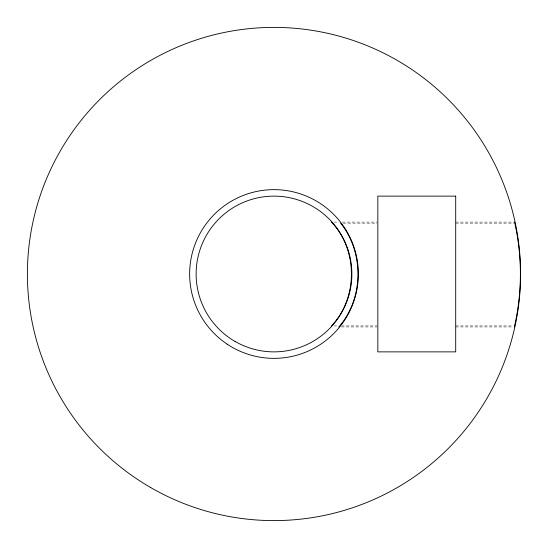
<?xml version="1.0" encoding="UTF-8"?>
<svg xmlns="http://www.w3.org/2000/svg" width="548" height="548" viewBox="0 0 548 548"><rect width="100%" height="100%" fill="white"/><g stroke="black" fill="none" stroke-linecap="round" stroke-linejoin="round"><path stroke-width="0.41" stroke-dasharray="2.74 2.06" d="M334.013 222.084L339.068 222.084M342.438 222.084L376.99 222.084M455.703 222.084L513.716 222.084M343.151 223.139L376.983 223.139M455.703 223.139L513.921 223.139M334.013 325.916L337.383 325.916M341.596 325.916L376.99 325.916M455.703 325.916L512.86 325.916M341.356 326.951L376.983 326.951M455.703 326.951L512.661 326.951"/><path stroke-width="0.82" d="M514.36 326.951C522.299 292.632 522.436 256.423 514.565 222.084M331.478 325.916C358.07 297.934 358.07 250.066 331.478 222.084M338.815 326.951C363.762 298.639 364.276 252.457 340.609 223.139M455.703 196.129L377.832 196.129L377.832 351.871L455.703 351.871L455.703 196.129M150.7 487.562A246.6 246.6 0 0 0 520.6 274A246.6 246.6 0 0 0 150.7 60.438A246.6 246.6 0 0 0 150.7 487.562M235.065 341.438A77.871 77.871 0 0 0 351.871 274A77.871 77.871 0 0 0 235.065 206.562A77.871 77.871 0 0 0 235.065 341.438M227.125 344.137A84.365 84.365 0 0 0 358.18 279.528A84.365 84.365 0 0 0 236.695 198.335A84.365 84.365 0 0 0 227.125 344.137"/></g></svg>
